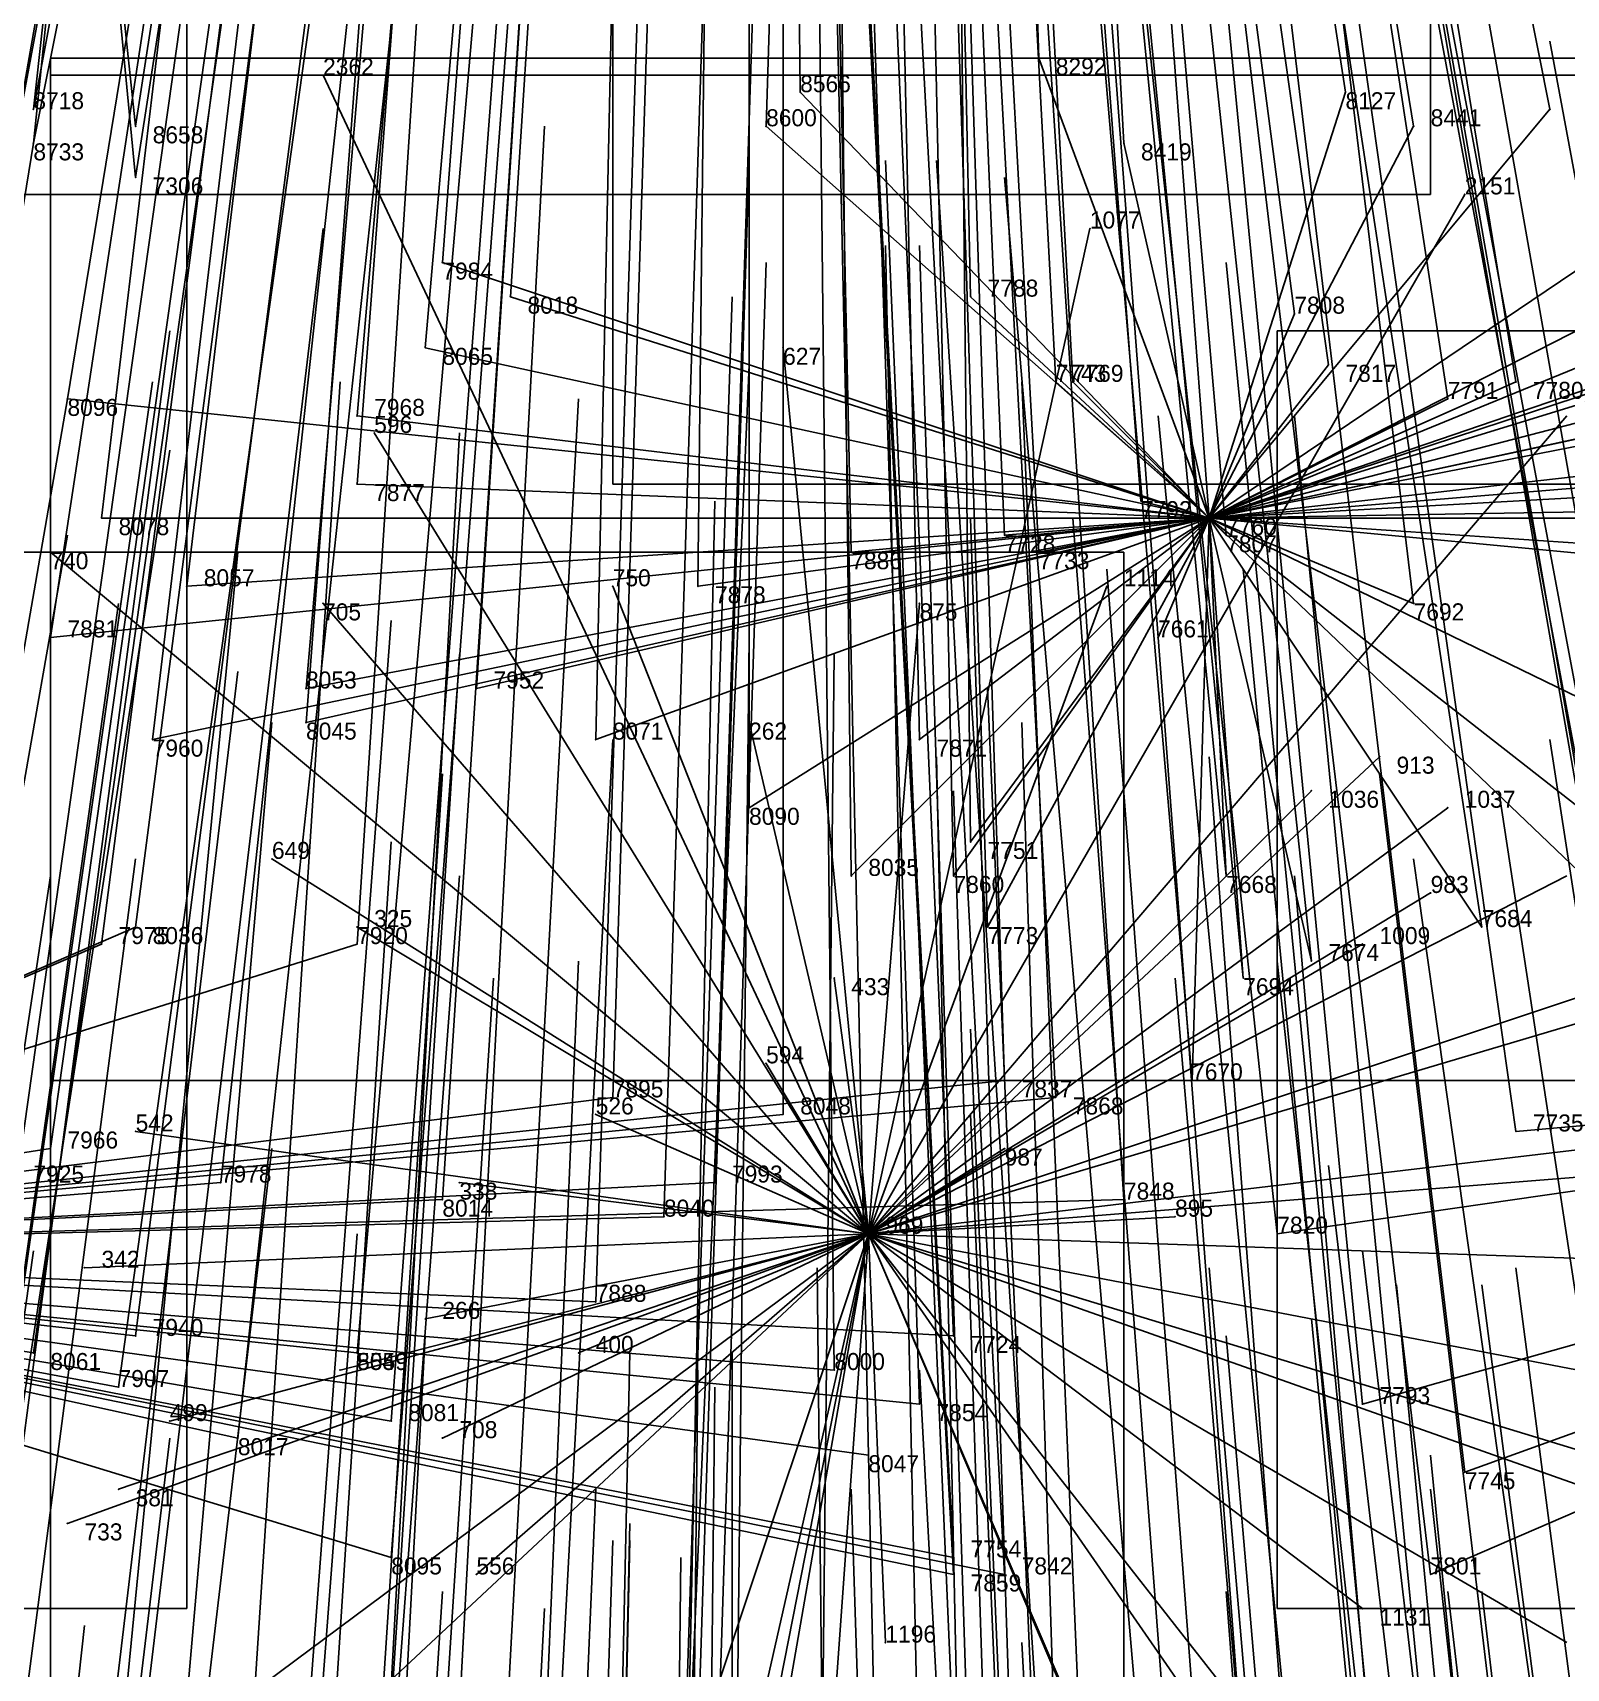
# Model space of a CAD drawing. Extents: x -0.5 to 0.59, y -0.5 to 0.59.
# Drawn here: x -0.044 to 0.046, y -0.3325 to -0.2365 of the extents above; entities that cross this region are included whole.
import ezdxf

# ---------------------------------------------------------------- set-up
doc = ezdxf.new("R2010")
doc.units = 0
for name, color, linetype in [('Clients', 3, 'CONTINUOUS'), ('Facilities', 3, 'CONTINUOUS'), ('Facilities_lines', 3, 'CONTINUOUS'), ('Min_max_boxes', 1, 'CONTINUOUS'), ('Normals', 1, 'CONTINUOUS'), ('Source_points', 5, 'CONTINUOUS'), ('Text', 3, 'CONTINUOUS')]:
    doc.layers.add(name, color=color, linetype=linetype)

msp = doc.modelspace()

# ---------------------------------------------------------------- linework, layer by layer
at = {"layer": 'Clients', "color": 5}
for p in [(0.015, -0.238, -0.597), (-0.027, -0.239, -1.25), (0.001, -0.24, -0.6), (0.033, -0.24, -0.607), (-0.044, -0.241, -0.612), (0.045, -0.241, -0.613), (-0.038, -0.242, -0.614), (-0.001, -0.242, -0.605), (0.037, -0.242, -0.611), (-0.044, -0.243, -0.619), (0.02, -0.243, -0.61), (-0.038, -0.245, -0.621), (0.04, -0.246, -1.25), (0.018, -0.248, -1.25), (-0.02, -0.25, -0.628), (-0.016, -0.252, -0.631), (0.011, -0.252, -0.63), (0.03, -0.253, -0.636), (-0.021, -0.255, -0.64), (0, -0.255, -1.25), (0.032, -0.256, -0.645), (0.016, -0.257, -0.643), (0.017, -0.257, -0.644), (0.043, -0.257, -0.652), (-0.042, -0.258, -0.654), (0.039, -0.258, -0.652), (-0.025, -0.259, -0.65), (-0.024, -0.26, -1.25), (-0.025, -0.263, -0.66), (0.021, -0.264, -0.662), (-0.04, -0.265, -0.671), (0.013, -0.266, -0.666), (0.026, -0.266, -0.668), (-0.043, -0.267, -1.25), (0.004, -0.267, -0.668), (0.015, -0.267, -0.669), (-0.035, -0.269, -0.677), (-0.01, -0.269, -1.25), (-0.005, -0.269, -0.674), (0.019, -0.269, -1.25), (-0.027, -0.27, -1.25), (0.008, -0.27, -1.25), (0.037, -0.27, -0.682), (-0.043, -0.272, -0.687), (0.022, -0.272, -0.681), (-0.028, -0.275, -0.69), (-0.018, -0.275, -0.688), (-0.028, -0.277, -0.697), (-0.002, -0.277, -1.25), (-0.037, -0.278, -0.702), (-0.011, -0.278, -0.695), (0.008, -0.278, -0.695), (0.035, -0.279, -1.25), (0.031, -0.281, -1.25), (-0.002, -0.282, -0.706), (0.039, -0.282, -1.25), (0.011, -0.284, -0.711), (-0.03, -0.285, -1.25), (0.004, -0.286, -0.714), (0.01, -0.286, -0.716), (0.026, -0.286, -0.718), (0.038, -0.287, -1.25), (-0.038, -0.289, -0.729), (-0.025, -0.289, -1.25), (0.012, -0.289, -0.724), (0.041, -0.289, -0.729), (-0.04, -0.29, -0.731), (-0.025, -0.29, -0.727), (0.034, -0.29, -1.25), (0.031, -0.291, -0.731), (0.003, -0.292, -1.25), (0.027, -0.292, -0.734), (-0.001, -0.297, -1.25), (0.013, -0.298, -0.746), (0.024, -0.298, -0.747), (-0.01, -0.299, -0.747), (0.016, -0.299, -0.749), (-0.011, -0.3, -1.25), (0, -0.3, -0.75), (-0.038, -0.301, -1.25), (0.043, -0.301, -0.759), (-0.043, -0.302, -0.762), (0.013, -0.302, -1.25), (-0.033, -0.304, -0.763), (-0.019, -0.304, -1.25), (-0.004, -0.304, -0.76), (-0.02, -0.305, -0.765), (0.02, -0.305, -0.763), (-0.007, -0.306, -0.765), (0.023, -0.306, -1.25), (0.029, -0.307, -0.77), (-0.041, -0.309, -1.25), (-0.011, -0.311, -0.778), (-0.021, -0.312, -1.25), (-0.038, -0.313, -0.787), (0.01, -0.313, -0.783), (-0.044, -0.314, -0.793), (-0.025, -0.314, -0.788), (-0.012, -0.314, -1.25), (-0.026, -0.315, -1.25), (0.003, -0.315, -0.786), (-0.039, -0.316, -0.795), (0.008, -0.317, -0.793), (0.034, -0.317, -0.796), (-0.036, -0.318, -1.25), (-0.023, -0.318, -0.797), (-0.032, -0.319, -0.802), (-0.02, -0.319, -1.25), (0.005, -0.32, -0.8), (0.04, -0.321, -0.81), (-0.039, -0.322, -1.25), (-0.042, -0.324, -1.25), (-0.023, -0.326, -0.818), (0.01, -0.326, -0.814), (-0.018, -0.327, -1.25), (0.01, -0.327, -0.818), (0.013, -0.327, -0.818), (0.038, -0.327, -0.823), (0.034, -0.329, -1.25), (0.006, -0.331, -1.25)]:
    msp.add_point(p, dxfattribs=at)
at = {"layer": 'Facilities', "color": 3}
for p in [(0.025, -0.265, -0.666), (0.005, -0.307, -1.25)]:
    msp.add_point(p, dxfattribs=at)
at = {"layer": 'Facilities_lines', "color": 3}
for p, q in [((-0.041, -0.214, -0.544), (-0.044, -0.241, -0.612)), ((-0.041, -0.214, -0.544), (-0.044, -0.243, -0.619)), ((-0.041, -0.214, -0.544), (-0.038, -0.245, -0.621)), ((-0.041, -0.214, -0.544), (-0.038, -0.242, -0.614)), ((0.025, -0.265, -0.666), (0.015, -0.238, -0.597)), ((0.025, -0.265, -0.666), (0.104, -0.238, -0.65)), ((0.025, -0.265, -0.666), (0.065, -0.238, -0.618)), ((0.005, -0.307, -1.25), (-0.027, -0.239, -1.25)), ((0.025, -0.265, -0.666), (0.001, -0.24, -0.6)), ((0.025, -0.265, -0.666), (0.086, -0.24, -0.638)), ((0.025, -0.265, -0.666), (0.074, -0.24, -0.629)), ((0.025, -0.265, -0.666), (0.033, -0.24, -0.607)), ((0.025, -0.265, -0.666), (0.045, -0.241, -0.613)), ((0.025, -0.265, -0.666), (-0.001, -0.242, -0.605)), ((0.025, -0.265, -0.666), (0.095, -0.242, -0.651)), ((0.025, -0.265, -0.666), (0.037, -0.242, -0.611)), ((0.025, -0.265, -0.666), (0.02, -0.243, -0.61)), ((0.025, -0.265, -0.666), (0.106, -0.244, -0.666)), ((0.005, -0.307, -1.25), (0.04, -0.246, -1.25)), ((0.005, -0.307, -1.25), (0.018, -0.248, -1.25)), ((0.025, -0.265, -0.666), (-0.02, -0.25, -0.628)), ((0.025, -0.265, -0.666), (-0.016, -0.252, -0.631)), ((0.025, -0.265, -0.666), (0.011, -0.252, -0.63)), ((0.025, -0.265, -0.666), (0.03, -0.253, -0.636)), ((0.025, -0.265, -0.666), (0.076, -0.254, -0.663)), ((0.025, -0.265, -0.666), (-0.021, -0.255, -0.64)), ((0.005, -0.307, -1.25), (0, -0.255, -1.25)), ((0.025, -0.265, -0.666), (0.076, -0.255, -0.664)), ((0.025, -0.265, -0.666), (0.032, -0.256, -0.645)), ((0.025, -0.265, -0.666), (0.016, -0.257, -0.643)), ((0.025, -0.265, -0.666), (0.017, -0.257, -0.644)), ((0.025, -0.265, -0.666), (0.062, -0.257, -0.661)), ((0.025, -0.265, -0.666), (0.051, -0.257, -0.655)), ((0.025, -0.265, -0.666), (0.043, -0.257, -0.652)), ((0.025, -0.265, -0.666), (-0.042, -0.258, -0.654)), ((0.025, -0.265, -0.666), (0.039, -0.258, -0.652)), ((0.025, -0.265, -0.666), (0.11, -0.258, -0.702)), ((0.025, -0.265, -0.666), (-0.025, -0.259, -0.65)), ((0.005, -0.307, -1.25), (0.046, -0.259, -1.25)), ((0.005, -0.307, -1.25), (-0.024, -0.26, -1.25)), ((0.025, -0.265, -0.666), (0.069, -0.26, -0.673)), ((0.025, -0.265, -0.666), (0.096, -0.261, -0.694)), ((0.025, -0.265, -0.666), (-0.025, -0.263, -0.66)), ((0.025, -0.265, -0.666), (0.021, -0.264, -0.662)), ((0.025, -0.265, -0.666), (0.083, -0.264, -0.691)), ((0.025, -0.265, -0.666), (-0.043, -0.272, -0.687)), ((0.025, -0.265, -0.666), (-0.04, -0.265, -0.671)), ((0.025, -0.265, -0.666), (-0.037, -0.278, -0.702)), ((0.025, -0.265, -0.666), (-0.035, -0.269, -0.677)), ((0.025, -0.265, -0.666), (-0.028, -0.277, -0.697)), ((0.025, -0.265, -0.666), (-0.028, -0.275, -0.69)), ((0.025, -0.265, -0.666), (-0.018, -0.275, -0.688)), ((0.025, -0.265, -0.666), (-0.011, -0.278, -0.695)), ((0.025, -0.265, -0.666), (-0.005, -0.269, -0.674)), ((0.025, -0.265, -0.666), (-0.002, -0.282, -0.706)), ((0.025, -0.265, -0.666), (0.004, -0.267, -0.668)), ((0.025, -0.265, -0.666), (0.004, -0.286, -0.714)), ((0.025, -0.265, -0.666), (0.008, -0.278, -0.695)), ((0.025, -0.265, -0.666), (0.01, -0.286, -0.716)), ((0.025, -0.265, -0.666), (0.011, -0.284, -0.711)), ((0.025, -0.265, -0.666), (0.012, -0.289, -0.724)), ((0.025, -0.265, -0.666), (0.013, -0.266, -0.666)), ((0.025, -0.265, -0.666), (0.015, -0.267, -0.669)), ((0.025, -0.265, -0.666), (0.022, -0.272, -0.681)), ((0.025, -0.265, -0.666), (0.024, -0.298, -0.747)), ((0.025, -0.265, -0.666), (0.026, -0.286, -0.718)), ((0.025, -0.265, -0.666), (0.031, -0.291, -0.731)), ((0.025, -0.265, -0.666), (0.041, -0.289, -0.729)), ((0.025, -0.265, -0.666), (0.048, -0.283, -0.718)), ((0.025, -0.265, -0.666), (0.027, -0.292, -0.734)), ((0.025, -0.265, -0.666), (0.084, -0.269, -0.705)), ((0.025, -0.265, -0.666), (0.059, -0.265, -0.678)), ((0.025, -0.265, -0.666), (0.037, -0.27, -0.682)), ((0.025, -0.265, -0.666), (0.048, -0.287, -0.727)), ((0.025, -0.265, -0.666), (0.026, -0.266, -0.668)), ((0.025, -0.265, -0.666), (0.06, -0.282, -0.72)), ((0.025, -0.265, -0.666), (0.088, -0.271, -0.712)), ((0.005, -0.307, -1.25), (-0.043, -0.267, -1.25)), ((0.005, -0.307, -1.25), (-0.01, -0.269, -1.25)), ((0.005, -0.307, -1.25), (0.019, -0.269, -1.25)), ((0.005, -0.307, -1.25), (-0.027, -0.27, -1.25)), ((0.005, -0.307, -1.25), (0.008, -0.27, -1.25)), ((0.005, -0.307, -1.25), (-0.002, -0.277, -1.25)), ((0.005, -0.307, -1.25), (0.035, -0.279, -1.25)), ((0.005, -0.307, -1.25), (0.031, -0.281, -1.25)), ((0.005, -0.307, -1.25), (0.039, -0.282, -1.25)), ((0.005, -0.307, -1.25), (-0.03, -0.285, -1.25)), ((0.005, -0.307, -1.25), (0.046, -0.286, -1.25)), ((0.005, -0.307, -1.25), (0.038, -0.287, -1.25)), ((0.005, -0.307, -1.25), (0.069, -0.288, -1.25)), ((-0.082, -0.308, -0.797), (-0.038, -0.289, -0.729)), ((0.005, -0.307, -1.25), (-0.025, -0.289, -1.25)), ((-0.082, -0.308, -0.797), (-0.025, -0.29, -0.727)), ((-0.082, -0.308, -0.797), (-0.04, -0.29, -0.731)), ((0.005, -0.307, -1.25), (0.034, -0.29, -1.25)), ((0.005, -0.307, -1.25), (0.003, -0.292, -1.25)), ((0.005, -0.307, -1.25), (0.05, -0.292, -1.25)), ((0.112, -0.295, -0.789), (0.029, -0.307, -0.77)), ((0.112, -0.295, -0.789), (0.034, -0.317, -0.796)), ((0.112, -0.295, -0.789), (0.038, -0.327, -0.823)), ((0.112, -0.295, -0.789), (0.04, -0.321, -0.81)), ((0.112, -0.295, -0.789), (0.043, -0.301, -0.759)), ((0.005, -0.307, -1.25), (-0.001, -0.297, -1.25)), ((-0.082, -0.308, -0.797), (0.013, -0.298, -0.746)), ((0.005, -0.307, -1.25), (0.081, -0.298, -1.25)), ((-0.082, -0.308, -0.797), (0.016, -0.299, -0.749)), ((-0.082, -0.308, -0.797), (-0.01, -0.299, -0.747)), ((-0.082, -0.308, -0.797), (0, -0.3, -0.75)), ((0.005, -0.307, -1.25), (-0.011, -0.3, -1.25)), ((0.005, -0.307, -1.25), (-0.038, -0.301, -1.25)), ((0.005, -0.307, -1.25), (0.08, -0.301, -1.25)), ((-0.082, -0.308, -0.797), (-0.043, -0.302, -0.762)), ((0.005, -0.307, -1.25), (0.013, -0.302, -1.25)), ((-0.082, -0.308, -0.797), (-0.033, -0.304, -0.763)), ((-0.082, -0.308, -0.797), (-0.004, -0.304, -0.76)), ((0.005, -0.307, -1.25), (-0.019, -0.304, -1.25)), ((-0.082, -0.308, -0.797), (0.02, -0.305, -0.763)), ((-0.082, -0.308, -0.797), (-0.02, -0.305, -0.765)), ((-0.082, -0.308, -0.797), (-0.007, -0.306, -0.765)), ((0.005, -0.307, -1.25), (0.023, -0.306, -1.25)), ((0.005, -0.307, -1.25), (-0.042, -0.342, -1.25)), ((0.005, -0.307, -1.25), (-0.042, -0.324, -1.25)), ((0.005, -0.307, -1.25), (-0.041, -0.309, -1.25)), ((0.005, -0.307, -1.25), (-0.041, -0.35, -1.25)), ((0.005, -0.307, -1.25), (-0.039, -0.322, -1.25)), ((0.005, -0.307, -1.25), (-0.036, -0.318, -1.25)), ((0.005, -0.307, -1.25), (-0.026, -0.315, -1.25)), ((0.005, -0.307, -1.25), (-0.021, -0.312, -1.25)), ((0.005, -0.307, -1.25), (-0.02, -0.319, -1.25)), ((0.005, -0.307, -1.25), (-0.018, -0.327, -1.25)), ((0.005, -0.307, -1.25), (-0.014, -0.391, -1.25)), ((0.005, -0.307, -1.25), (-0.012, -0.314, -1.25)), ((0.005, -0.307, -1.25), (-0.007, -0.343, -1.25)), ((0.005, -0.307, -1.25), (-0.007, -0.376, -1.25)), ((0.005, -0.307, -1.25), (-0.007, -0.368, -1.25)), ((0.005, -0.307, -1.25), (0.002, -0.349, -1.25)), ((0.005, -0.307, -1.25), (0.091, -0.31, -1.25)), ((0.005, -0.307, -1.25), (0.031, -0.368, -1.25)), ((0.005, -0.307, -1.25), (0.053, -0.324, -1.25)), ((0.005, -0.307, -1.25), (0.041, -0.359, -1.25)), ((0.005, -0.307, -1.25), (0.064, -0.325, -1.25)), ((0.005, -0.307, -1.25), (0.034, -0.344, -1.25)), ((0.005, -0.307, -1.25), (0.046, -0.331, -1.25)), ((0.005, -0.307, -1.25), (0.017, -0.335, -1.25)), ((0.005, -0.307, -1.25), (0.034, -0.329, -1.25)), ((0.005, -0.307, -1.25), (0.057, -0.317, -1.25)), ((0.005, -0.307, -1.25), (0.006, -0.331, -1.25)), ((-0.082, -0.308, -0.797), (0.01, -0.313, -0.783)), ((-0.082, -0.308, -0.797), (0.01, -0.326, -0.814)), ((-0.082, -0.308, -0.797), (0.008, -0.317, -0.793)), ((-0.082, -0.308, -0.797), (0.01, -0.327, -0.818)), ((-0.082, -0.308, -0.797), (-0.011, -0.311, -0.778)), ((-0.082, -0.308, -0.797), (-0.039, -0.316, -0.795)), ((-0.082, -0.308, -0.797), (0.013, -0.327, -0.818)), ((-0.082, -0.308, -0.797), (-0.038, -0.313, -0.787)), ((-0.082, -0.308, -0.797), (0.003, -0.315, -0.786)), ((-0.082, -0.308, -0.797), (-0.032, -0.319, -0.802)), ((-0.082, -0.308, -0.797), (0.005, -0.32, -0.8)), ((-0.082, -0.308, -0.797), (-0.025, -0.314, -0.788)), ((-0.082, -0.308, -0.797), (-0.044, -0.314, -0.793)), ((-0.082, -0.308, -0.797), (-0.023, -0.318, -0.797)), ((-0.082, -0.308, -0.797), (-0.023, -0.326, -0.818))]:
    msp.add_line(p, q, dxfattribs=at)
at = {"layer": 'Min_max_boxes', "color": 1}
for p, q in [((-0.01, -0.1, -1.25), (-0.01, -0.263, -1.25)), ((-0.01, -0.1, -1.25), (-0.01, -0.263, -1.25)), ((-0.035, -0.329, -1.25), (-0.035, -0.151, -1.25)), ((-0.035, -0.329, -1.25), (-0.035, -0.151, -1.25)), ((0.038, -0.246, -0.628), (0.038, -0.171, -0.628)), ((0.038, -0.246, -0.465), (0.038, -0.171, -0.465)), ((0.11, -0.238, -0.747), (-0.043, -0.238, -0.747)), ((-0.043, -0.238, -0.747), (-0.043, -0.298, -0.747)), ((0.11, -0.238, -0.597), (-0.043, -0.238, -0.597)), ((-0.043, -0.238, -0.597), (-0.043, -0.298, -0.597)), ((-0.043, -0.238, -0.747), (-0.043, -0.238, -0.597)), ((0.091, -0.239, -1.25), (-0.043, -0.239, -1.25)), ((-0.043, -0.239, -1.25), (-0.043, -0.391, -1.25)), ((0.091, -0.239, -1.25), (-0.043, -0.239, -1.25)), ((-0.043, -0.239, -1.25), (-0.043, -0.391, -1.25)), ((-0.043, -0.239, -1.25), (-0.043, -0.239, -1.25)), ((-0.13, -0.246, -0.628), (0.038, -0.246, -0.628)), ((-0.13, -0.246, -0.465), (0.038, -0.246, -0.465)), ((0.038, -0.246, -0.628), (0.038, -0.246, -0.465)), ((0.182, -0.254, -0.854), (0.029, -0.254, -0.854)), ((0.029, -0.254, -0.854), (0.029, -0.329, -0.854)), ((0.182, -0.254, -0.705), (0.029, -0.254, -0.705)), ((0.029, -0.254, -0.705), (0.029, -0.329, -0.705)), ((0.029, -0.254, -0.854), (0.029, -0.254, -0.705)), ((-0.01, -0.263, -1.25), (0.174, -0.263, -1.25)), ((-0.01, -0.263, -1.25), (0.174, -0.263, -1.25)), ((-0.01, -0.263, -1.25), (-0.01, -0.263, -1.25)), ((0.02, -0.267, -0.864), (-0.164, -0.267, -0.864)), ((0.02, -0.267, -0.727), (-0.164, -0.267, -0.727)), ((0.02, -0.34, -0.864), (0.02, -0.267, -0.864)), ((0.02, -0.34, -0.727), (0.02, -0.267, -0.727)), ((0.02, -0.267, -0.864), (0.02, -0.267, -0.727)), ((-0.043, -0.298, -0.747), (0.11, -0.298, -0.747)), ((-0.043, -0.298, -0.597), (0.11, -0.298, -0.597)), ((-0.043, -0.298, -0.747), (-0.043, -0.298, -0.597)), ((-0.221, -0.329, -1.25), (-0.035, -0.329, -1.25)), ((-0.221, -0.329, -1.25), (-0.035, -0.329, -1.25)), ((-0.035, -0.329, -1.25), (-0.035, -0.329, -1.25)), ((0.029, -0.329, -0.854), (0.182, -0.329, -0.854)), ((0.029, -0.329, -0.705), (0.182, -0.329, -0.705)), ((0.029, -0.329, -0.854), (0.029, -0.329, -0.705))]:
    msp.add_line(p, q, dxfattribs=at)
at = {"layer": 'Normals', "color": 1}
for p, q in [((0.015, -0.238, -0.597), (0.012, -0.146, -0.635)), ((0.001, -0.24, -0.6), (0, -0.147, -0.637)), ((-0.001, -0.242, -0.605), (0.002, -0.149, -0.642)), ((0.033, -0.24, -0.607), (0.019, -0.149, -0.645)), ((-0.044, -0.241, -0.612), (-0.027, -0.15, -0.65)), ((0.037, -0.242, -0.611), (0.022, -0.15, -0.649)), ((0.045, -0.241, -0.613), (0.027, -0.15, -0.65)), ((-0.038, -0.242, -0.614), (-0.024, -0.151, -0.651)), ((0.02, -0.243, -0.61), (0.015, -0.151, -0.649)), ((-0.044, -0.243, -0.619), (-0.026, -0.153, -0.656)), ((-0.038, -0.245, -0.621), (-0.024, -0.154, -0.658)), ((-0.02, -0.25, -0.628), (-0.013, -0.157, -0.664)), ((-0.016, -0.252, -0.631), (-0.01, -0.159, -0.668)), ((0.011, -0.252, -0.63), (0.009, -0.159, -0.668)), ((0.03, -0.253, -0.636), (0.018, -0.161, -0.674)), ((-0.021, -0.255, -0.64), (-0.013, -0.163, -0.677)), ((0.016, -0.257, -0.643), (0.011, -0.164, -0.681)), ((0.032, -0.256, -0.645), (0.019, -0.164, -0.682)), ((0.017, -0.257, -0.644), (0.012, -0.165, -0.682)), ((0.043, -0.257, -0.652), (0.028, -0.165, -0.689)), ((-0.042, -0.258, -0.654), (-0.027, -0.166, -0.69)), ((0.039, -0.258, -0.652), (0.025, -0.166, -0.688)), ((-0.025, -0.259, -0.65), (-0.017, -0.167, -0.688)), ((-0.025, -0.263, -0.66), (-0.018, -0.171, -0.698)), ((0.021, -0.264, -0.662), (0.014, -0.172, -0.7)), ((-0.04, -0.265, -0.671), (-0.029, -0.173, -0.708)), ((0.013, -0.266, -0.666), (0.009, -0.173, -0.703)), ((0.025, -0.265, -0.666), (0.018, -0.173, -0.704)), ((0.026, -0.266, -0.668), (0.018, -0.174, -0.706)), ((0.004, -0.267, -0.668), (0.002, -0.175, -0.706)), ((0.015, -0.267, -0.669), (0.01, -0.175, -0.707)), ((-0.035, -0.269, -0.677), (-0.024, -0.177, -0.715)), ((-0.005, -0.269, -0.674), (-0.004, -0.177, -0.712)), ((0.022, -0.272, -0.681), (0.015, -0.179, -0.718)), ((0.037, -0.27, -0.682), (0.026, -0.179, -0.72)), ((-0.043, -0.272, -0.687), (-0.029, -0.18, -0.724)), ((-0.028, -0.275, -0.69), (-0.02, -0.182, -0.728)), ((-0.018, -0.275, -0.688), (-0.012, -0.182, -0.726)), ((-0.028, -0.277, -0.697), (-0.021, -0.185, -0.734)), ((-0.011, -0.278, -0.695), (-0.009, -0.185, -0.732)), ((0.008, -0.278, -0.695), (0.006, -0.185, -0.733)), ((-0.037, -0.278, -0.702), (-0.026, -0.186, -0.74)), ((-0.002, -0.282, -0.706), (-0.002, -0.19, -0.743)), ((-0.052, -0.282, -0.718), (-0.036, -0.191, -0.756)), ((0.011, -0.284, -0.711), (0.01, -0.191, -0.748)), ((0.048, -0.283, -0.718), (0.031, -0.192, -0.755)), ((0.004, -0.286, -0.714), (0.003, -0.193, -0.751)), ((0.01, -0.286, -0.716), (0.008, -0.193, -0.753)), ((0.026, -0.286, -0.718), (0.017, -0.194, -0.755)), ((0.012, -0.289, -0.724), (0.009, -0.196, -0.761)), ((0.048, -0.287, -0.727), (0.031, -0.196, -0.765)), ((-0.04, -0.29, -0.731), (-0.028, -0.197, -0.767)), ((-0.038, -0.289, -0.729), (-0.026, -0.197, -0.765)), ((-0.025, -0.29, -0.727), (-0.019, -0.197, -0.765)), ((0.041, -0.289, -0.729), (0.027, -0.197, -0.766)), ((0.031, -0.291, -0.731), (0.021, -0.198, -0.768)), ((0.027, -0.292, -0.734), (0.018, -0.2, -0.771)), ((-0.055, -0.296, -0.752), (-0.038, -0.205, -0.79)), ((0.013, -0.298, -0.746), (0.01, -0.205, -0.783)), ((0.024, -0.298, -0.747), (0.016, -0.205, -0.784)), ((0.052, -0.296, -0.75), (0.036, -0.205, -0.788)), ((-0.01, -0.299, -0.747), (-0.007, -0.206, -0.785)), ((0.016, -0.299, -0.749), (0.011, -0.206, -0.786)), ((0, -0.3, -0.75), (0, -0.207, -0.787)), ((0.043, -0.301, -0.759), (0.03, -0.209, -0.797)), ((-0.043, -0.302, -0.762), (-0.03, -0.21, -0.8)), ((-0.004, -0.304, -0.76), (-0.001, -0.211, -0.798)), ((-0.045, -0.304, -0.767), (-0.032, -0.212, -0.805)), ((-0.033, -0.304, -0.763), (-0.023, -0.212, -0.801)), ((0.02, -0.305, -0.763), (0.014, -0.212, -0.8)), ((-0.02, -0.305, -0.765), (-0.014, -0.213, -0.802)), ((-0.007, -0.306, -0.765), (-0.004, -0.213, -0.802)), ((0.029, -0.307, -0.77), (0.019, -0.214, -0.807)), ((-0.011, -0.311, -0.778), (-0.008, -0.218, -0.815)), ((-0.038, -0.313, -0.787), (-0.026, -0.22, -0.823)), ((0.01, -0.313, -0.783), (0.006, -0.22, -0.82)), ((-0.044, -0.314, -0.793), (-0.031, -0.222, -0.829)), ((-0.025, -0.314, -0.788), (-0.017, -0.222, -0.824)), ((0.003, -0.315, -0.786), (0.002, -0.222, -0.823)), ((-0.039, -0.316, -0.795), (-0.026, -0.223, -0.831)), ((0.034, -0.317, -0.796), (0.025, -0.224, -0.834)), ((-0.023, -0.318, -0.797), (-0.016, -0.225, -0.834)), ((0.008, -0.317, -0.793), (0.005, -0.225, -0.831)), ((0.053, -0.317, -0.803), (0.037, -0.225, -0.84)), ((0.053, -0.318, -0.805), (0.037, -0.226, -0.842)), ((-0.032, -0.319, -0.802), (-0.022, -0.227, -0.839)), ((0.005, -0.32, -0.8), (0.003, -0.227, -0.838)), ((0.04, -0.321, -0.81), (0.029, -0.229, -0.847)), ((0.01, -0.326, -0.814), (0.005, -0.233, -0.852)), ((-0.023, -0.326, -0.818), (-0.016, -0.234, -0.855)), ((0.013, -0.327, -0.818), (0.008, -0.234, -0.856)), ((0.01, -0.327, -0.818), (0.005, -0.235, -0.856)), ((0.038, -0.327, -0.823), (0.027, -0.235, -0.86)), ((0.062, -0.329, -0.836), (0.045, -0.237, -0.873)), ((-0.027, -0.239, -1.25), (-0.027, -0.239, -1.15)), ((-0.019, -0.335, -0.839), (-0.014, -0.242, -0.876)), ((-0.059, -0.335, -0.851), (-0.044, -0.243, -0.888)), ((-0.005, -0.337, -0.843), (-0.002, -0.244, -0.879)), ((0.01, -0.337, -0.842), (0.006, -0.244, -0.88)), ((0.015, -0.337, -0.843), (0.009, -0.244, -0.881)), ((0.021, -0.338, -0.846), (0.013, -0.245, -0.883)), ((0.04, -0.246, -1.25), (0.04, -0.246, -1.15)), ((-0.038, -0.34, -0.855), (-0.027, -0.248, -0.893)), ((0.018, -0.248, -1.25), (0.018, -0.248, -1.15)), ((0.008, -0.342, -0.854), (0.006, -0.249, -0.892)), ((0.011, -0.342, -0.855), (0.008, -0.249, -0.892)), ((-0.004, -0.343, -0.858), (-0.001, -0.25, -0.895)), ((0.035, -0.342, -0.86), (0.026, -0.25, -0.896)), ((-0.006, -0.345, -0.862), (-0.003, -0.252, -0.899)), ((-0.048, -0.345, -0.871), (-0.036, -0.254, -0.91)), ((0, -0.255, -1.25), (0, -0.255, -1.15)), ((-0.006, -0.349, -0.873), (-0.002, -0.256, -0.91)), ((-0.05, -0.348, -0.879), (-0.037, -0.257, -0.917)), ((-0.032, -0.349, -0.877), (-0.026, -0.257, -0.915)), ((0.018, -0.35, -0.876), (0.014, -0.257, -0.913)), ((-0.058, -0.35, -0.886), (-0.042, -0.258, -0.924)), ((-0.017, -0.35, -0.877), (-0.012, -0.258, -0.915)), ((0.031, -0.351, -0.88), (0.022, -0.259, -0.918)), ((0.039, -0.351, -0.883), (0.03, -0.259, -0.921)), ((-0.024, -0.26, -1.25), (-0.024, -0.26, -1.15)), ((-0.024, -0.352, -0.882), (-0.019, -0.26, -0.92)), ((-0.05, -0.352, -0.89), (-0.036, -0.261, -0.928)), ((-0.006, -0.357, -0.892), (-0.004, -0.264, -0.929)), ((0.014, -0.357, -0.894), (0.011, -0.265, -0.931)), ((0.024, -0.357, -0.895), (0.017, -0.265, -0.932)), ((-0.058, -0.357, -0.905), (-0.042, -0.266, -0.942)), ((-0.043, -0.267, -1.25), (-0.043, -0.267, -1.15)), ((-0.041, -0.359, -0.904), (-0.032, -0.267, -0.941)), ((0.026, -0.36, -0.903), (0.019, -0.268, -0.941)), ((0.036, -0.361, -0.906), (0.027, -0.268, -0.944)), ((-0.01, -0.269, -1.25), (-0.01, -0.269, -1.15)), ((0.019, -0.269, -1.25), (0.019, -0.269, -1.15)), ((-0.052, -0.362, -0.916), (-0.039, -0.27, -0.952)), ((-0.027, -0.27, -1.25), (-0.027, -0.27, -1.15)), ((0.008, -0.27, -1.25), (0.008, -0.27, -1.15)), ((-0.03, -0.364, -0.914), (-0.023, -0.271, -0.95)), ((-0.003, -0.365, -0.912), (-0.002, -0.272, -0.948)), ((0.029, -0.365, -0.915), (0.022, -0.272, -0.952)), ((-0.025, -0.366, -0.916), (-0.019, -0.273, -0.953)), ((0.002, -0.366, -0.915), (0.003, -0.273, -0.951)), ((-0.043, -0.366, -0.922), (-0.032, -0.274, -0.959)), ((0.016, -0.367, -0.919), (0.012, -0.275, -0.956)), ((-0.038, -0.369, -0.928), (-0.03, -0.277, -0.965)), ((-0.002, -0.277, -1.25), (-0.002, -0.277, -1.15)), ((0.017, -0.37, -0.926), (0.014, -0.277, -0.963)), ((-0.015, -0.371, -0.928), (-0.01, -0.278, -0.964)), ((0.059, -0.369, -0.935), (0.045, -0.278, -0.972)), ((0.011, -0.372, -0.93), (0.009, -0.279, -0.967)), ((0.032, -0.371, -0.932), (0.025, -0.279, -0.969)), ((0.035, -0.279, -1.25), (0.035, -0.279, -1.15)), ((-0.026, -0.373, -0.934), (-0.02, -0.28, -0.97)), ((0.046, -0.372, -0.937), (0.035, -0.28, -0.975)), ((0.013, -0.374, -0.936), (0.01, -0.281, -0.973)), ((0.031, -0.281, -1.25), (0.031, -0.281, -1.15)), ((0.056, -0.373, -0.943), (0.042, -0.281, -0.981)), ((0.039, -0.282, -1.25), (0.039, -0.282, -1.15)), ((-0.029, -0.377, -0.945), (-0.023, -0.284, -0.982)), ((-0.05, -0.377, -0.951), (-0.038, -0.285, -0.988)), ((-0.03, -0.285, -1.25), (-0.03, -0.285, -1.15)), ((0.05, -0.377, -0.951), (0.037, -0.285, -0.989)), ((-0.057, -0.378, -0.955), (-0.043, -0.286, -0.992)), ((-0.026, -0.379, -0.949), (-0.019, -0.286, -0.986)), ((0.038, -0.378, -0.95), (0.03, -0.286, -0.987)), ((0.038, -0.287, -1.25), (0.038, -0.287, -1.15)), ((-0.025, -0.289, -1.25), (-0.025, -0.289, -1.15)), ((0.034, -0.29, -1.25), (0.034, -0.29, -1.15)), ((-0.016, -0.384, -0.96), (-0.012, -0.291, -0.998)), ((0.039, -0.383, -0.962), (0.029, -0.291, -1)), ((-0.023, -0.385, -0.963), (-0.017, -0.292, -1)), ((0.003, -0.292, -1.25), (0.003, -0.292, -1.15)), ((0.031, -0.385, -0.965), (0.023, -0.292, -1.003)), ((0.015, -0.388, -0.971), (0.011, -0.295, -1.008)), ((-0.001, -0.297, -1.25), (-0.001, -0.297, -1.15)), ((-0.011, -0.3, -1.25), (-0.011, -0.3, -1.15)), ((0.015, -0.393, -0.983), (0.011, -0.3, -1.02)), ((-0.038, -0.301, -1.25), (-0.038, -0.301, -1.15)), ((-0.041, -0.395, -0.992), (-0.03, -0.302, -1.028)), ((0.013, -0.302, -1.25), (0.013, -0.302, -1.15)), ((0.043, -0.396, -0.995), (0.032, -0.303, -1.032)), ((-0.019, -0.304, -1.25), (-0.019, -0.304, -1.15)), ((0.023, -0.306, -1.25), (0.023, -0.306, -1.15)), ((-0.032, -0.399, -1.001), (-0.025, -0.307, -1.039)), ((0.005, -0.307, -1.25), (0.005, -0.307, -1.15)), ((-0.057, -0.4, -1.009), (-0.044, -0.308, -1.046)), ((0.045, -0.401, -1.008), (0.034, -0.308, -1.045)), ((-0.041, -0.309, -1.25), (-0.041, -0.309, -1.15)), ((0.003, -0.401, -1.003), (0.002, -0.309, -1.041)), ((0.033, -0.402, -1.008), (0.025, -0.309, -1.045)), ((0.055, -0.401, -1.011), (0.043, -0.309, -1.048)), ((0.045, -0.403, -1.014), (0.036, -0.31, -1.051)), ((0.053, -0.402, -1.014), (0.041, -0.31, -1.052)), ((-0.021, -0.312, -1.25), (-0.021, -0.312, -1.15)), ((0.04, -0.405, -1.018), (0.031, -0.312, -1.054)), ((-0.026, -0.406, -1.016), (-0.021, -0.313, -1.054)), ((0.034, -0.406, -1.018), (0.026, -0.313, -1.054)), ((-0.012, -0.314, -1.25), (-0.012, -0.314, -1.15)), ((-0.011, -0.407, -1.018), (-0.009, -0.314, -1.056)), ((-0.003, -0.407, -1.017), (-0.003, -0.314, -1.055)), ((-0.026, -0.315, -1.25), (-0.026, -0.315, -1.15)), ((-0.006, -0.407, -1.019), (-0.005, -0.315, -1.056)), ((0.013, -0.408, -1.021), (0.008, -0.315, -1.058)), ((-0.005, -0.409, -1.023), (-0.004, -0.316, -1.06)), ((-0.036, -0.318, -1.25), (-0.036, -0.318, -1.15)), ((-0.047, -0.411, -1.034), (-0.036, -0.319, -1.072)), ((-0.02, -0.319, -1.25), (-0.02, -0.319, -1.15)), ((0.007, -0.413, -1.032), (0.005, -0.32, -1.07)), ((0.047, -0.412, -1.036), (0.038, -0.32, -1.074)), ((-0.039, -0.322, -1.25), (-0.039, -0.322, -1.15)), ((-0.015, -0.414, -1.037), (-0.011, -0.322, -1.075)), ((0.007, -0.415, -1.037), (0.004, -0.322, -1.074)), ((0.048, -0.414, -1.043), (0.038, -0.322, -1.08)), ((-0.042, -0.324, -1.25), (-0.042, -0.324, -1.15)), ((-0.011, -0.416, -1.041), (-0.009, -0.324, -1.078)), ((-0.013, -0.418, -1.045), (-0.01, -0.325, -1.083)), ((-0.011, -0.417, -1.044), (-0.009, -0.325, -1.082)), ((-0.007, -0.418, -1.046), (-0.006, -0.326, -1.084)), ((-0.018, -0.327, -1.25), (-0.018, -0.327, -1.15)), ((-0.026, -0.421, -1.054), (-0.02, -0.328, -1.092)), ((0.033, -0.421, -1.055), (0.026, -0.328, -1.092)), ((0.05, -0.42, -1.057), (0.039, -0.328, -1.094)), ((0.052, -0.421, -1.06), (0.041, -0.328, -1.097)), ((-0.019, -0.421, -1.054), (-0.014, -0.329, -1.092)), ((0.034, -0.329, -1.25), (0.034, -0.329, -1.15)), ((-0.051, -0.422, -1.062), (-0.041, -0.33, -1.1)), ((0.006, -0.331, -1.25), (0.006, -0.331, -1.15)), ((0.019, -0.424, -1.061), (0.014, -0.331, -1.098))]:
    msp.add_line(p, q, dxfattribs=at)
at = {"layer": 'Source_points', "color": 5}
for p in [(0.015, -0.238, -0.597), (-0.027, -0.239, -1.25), (0.001, -0.24, -0.6), (0.033, -0.24, -0.607), (-0.044, -0.241, -0.612), (0.045, -0.241, -0.613), (-0.038, -0.242, -0.614), (-0.001, -0.242, -0.605), (0.037, -0.242, -0.611), (-0.044, -0.243, -0.619), (0.02, -0.243, -0.61), (-0.038, -0.245, -0.621), (0.04, -0.246, -1.25), (0.018, -0.248, -1.25), (-0.02, -0.25, -0.628), (-0.016, -0.252, -0.631), (0.011, -0.252, -0.63), (0.03, -0.253, -0.636), (-0.021, -0.255, -0.64), (0, -0.255, -1.25), (0.032, -0.256, -0.645), (0.016, -0.257, -0.643), (0.017, -0.257, -0.644), (0.043, -0.257, -0.652), (-0.042, -0.258, -0.654), (0.039, -0.258, -0.652), (-0.025, -0.259, -0.65), (-0.024, -0.26, -1.25), (-0.025, -0.263, -0.66), (0.021, -0.264, -0.662), (-0.04, -0.265, -0.671), (0.025, -0.265, -0.666), (0.013, -0.266, -0.666), (0.026, -0.266, -0.668), (-0.043, -0.267, -1.25), (0.004, -0.267, -0.668), (0.015, -0.267, -0.669), (-0.035, -0.269, -0.677), (-0.01, -0.269, -1.25), (-0.005, -0.269, -0.674), (0.019, -0.269, -1.25), (-0.027, -0.27, -1.25), (0.008, -0.27, -1.25), (0.037, -0.27, -0.682), (-0.043, -0.272, -0.687), (0.022, -0.272, -0.681), (-0.028, -0.275, -0.69), (-0.018, -0.275, -0.688), (-0.028, -0.277, -0.697), (-0.002, -0.277, -1.25), (-0.037, -0.278, -0.702), (-0.011, -0.278, -0.695), (0.008, -0.278, -0.695), (0.035, -0.279, -1.25), (0.031, -0.281, -1.25), (-0.002, -0.282, -0.706), (0.039, -0.282, -1.25), (0.011, -0.284, -0.711), (-0.03, -0.285, -1.25), (0.004, -0.286, -0.714), (0.01, -0.286, -0.716), (0.026, -0.286, -0.718), (0.038, -0.287, -1.25), (-0.038, -0.289, -0.729), (-0.025, -0.289, -1.25), (0.012, -0.289, -0.724), (0.041, -0.289, -0.729), (-0.04, -0.29, -0.731), (-0.025, -0.29, -0.727), (0.034, -0.29, -1.25), (0.031, -0.291, -0.731), (0.003, -0.292, -1.25), (0.027, -0.292, -0.734), (-0.001, -0.297, -1.25), (0.013, -0.298, -0.746), (0.024, -0.298, -0.747), (-0.01, -0.299, -0.747), (0.016, -0.299, -0.749), (-0.011, -0.3, -1.25), (0, -0.3, -0.75), (-0.038, -0.301, -1.25), (0.043, -0.301, -0.759), (-0.043, -0.302, -0.762), (0.013, -0.302, -1.25), (-0.033, -0.304, -0.763), (-0.019, -0.304, -1.25), (-0.004, -0.304, -0.76), (-0.02, -0.305, -0.765), (0.02, -0.305, -0.763), (-0.007, -0.306, -0.765), (0.023, -0.306, -1.25), (0.005, -0.307, -1.25), (0.029, -0.307, -0.77), (-0.041, -0.309, -1.25), (-0.011, -0.311, -0.778), (-0.021, -0.312, -1.25), (-0.038, -0.313, -0.787), (0.01, -0.313, -0.783), (-0.044, -0.314, -0.793), (-0.025, -0.314, -0.788), (-0.012, -0.314, -1.25), (-0.026, -0.315, -1.25), (0.003, -0.315, -0.786), (-0.039, -0.316, -0.795), (0.008, -0.317, -0.793), (0.034, -0.317, -0.796), (-0.036, -0.318, -1.25), (-0.023, -0.318, -0.797), (-0.032, -0.319, -0.802), (-0.02, -0.319, -1.25), (0.005, -0.32, -0.8), (0.04, -0.321, -0.81), (-0.039, -0.322, -1.25), (-0.042, -0.324, -1.25), (-0.023, -0.326, -0.818), (0.01, -0.326, -0.814), (-0.018, -0.327, -1.25), (0.01, -0.327, -0.818), (0.013, -0.327, -0.818), (0.038, -0.327, -0.823), (0.034, -0.329, -1.25), (0.006, -0.331, -1.25)]:
    msp.add_point(p, dxfattribs=at)

# ---------------------------------------------------------------- texts
at = {"layer": 'Text', "color": 3}
for s, p in [('2362', (-0.027, -0.239, -1.25)), ('8292', (0.016, -0.239, -0.597)), ('8566', (0.001, -0.24, -0.6)), ('8718', (-0.044, -0.241, -0.612)), ('8127', (0.033, -0.241, -0.607)), ('8600', (-0.001, -0.242, -0.605)), ('8441', (0.038, -0.242, -0.611)), ('8658', (-0.037, -0.243, -0.614)), ('8733', (-0.044, -0.244, -0.619)), ('8419', (0.021, -0.244, -0.61)), ('7306', (-0.037, -0.246, -0.621)), ('2151', (0.04, -0.246, -1.25)), ('1077', (0.018, -0.248, -1.25)), ('7984', (-0.02, -0.251, -0.628)), ('7788', (0.012, -0.252, -0.63)), ('8018', (-0.015, -0.253, -0.631)), ('7808', (0.03, -0.253, -0.636)), ('8065', (-0.02, -0.256, -0.64)), ('627', (0, -0.256, -1.25)), ('7743', (0.016, -0.257, -0.643)), ('7769', (0.017, -0.257, -0.644)), ('7817', (0.033, -0.257, -0.645)), ('7791', (0.039, -0.258, -0.652)), ('7780', (0.044, -0.258, -0.652)), ('8096', (-0.042, -0.259, -0.654)), ('7968', (-0.024, -0.259, -0.65)), ('596', (-0.024, -0.26, -1.25)), ('7877', (-0.024, -0.264, -0.66)), ('7792', (0.021, -0.265, -0.662)), ('8078', (-0.039, -0.266, -0.671)), ('7760', (0.026, -0.266, -0.666)), ('7728', (0.013, -0.267, -0.666)), ('7807', (0.026, -0.267, -0.668)), ('740', (-0.043, -0.268, -1.25)), ('7886', (0.004, -0.268, -0.668)), ('7733', (0.015, -0.268, -0.669)), ('8057', (-0.034, -0.269, -0.677)), ('750', (-0.01, -0.269, -1.25)), ('1114', (0.02, -0.269, -1.25)), ('7878', (-0.004, -0.27, -0.674)), ('705', (-0.027, -0.271, -1.25)), ('875', (0.008, -0.271, -1.25)), ('7692', (0.037, -0.271, -0.682)), ('7881', (-0.042, -0.272, -0.687)), ('7661', (0.022, -0.272, -0.681)), ('8053', (-0.028, -0.275, -0.69)), ('7952', (-0.017, -0.275, -0.688)), ('8045', (-0.028, -0.278, -0.697)), ('8071', (-0.01, -0.278, -0.695)), ('262', (-0.002, -0.278, -1.25)), ('7960', (-0.037, -0.279, -0.702)), ('7871', (0.009, -0.279, -0.695)), ('913', (0.036, -0.28, -1.25)), ('1036', (0.032, -0.282, -1.25)), ('1037', (0.04, -0.282, -1.25)), ('8090', (-0.002, -0.283, -0.706)), ('649', (-0.03, -0.285, -1.25)), ('7751', (0.012, -0.285, -0.711)), ('8035', (0.005, -0.286, -0.714)), ('7860', (0.01, -0.287, -0.716)), ('7668', (0.026, -0.287, -0.718)), ('983', (0.038, -0.287, -1.25)), ('325', (-0.024, -0.289, -1.25)), ('7684', (0.041, -0.289, -0.729)), ('7975', (-0.039, -0.29, -0.731)), ('8036', (-0.037, -0.29, -0.729)), ('7920', (-0.025, -0.29, -0.727)), ('7773', (0.012, -0.29, -0.724)), ('1009', (0.035, -0.29, -1.25)), ('7674', (0.032, -0.291, -0.731)), ('433', (0.004, -0.293, -1.25)), ('7694', (0.027, -0.293, -0.734)), ('594', (-0.001, -0.297, -1.25)), ('7670', (0.024, -0.298, -0.747)), ('7895', (-0.01, -0.299, -0.747)), ('7837', (0.014, -0.299, -0.746)), ('526', (-0.011, -0.3, -1.25)), ('8048', (0.001, -0.3, -0.75)), ('7868', (0.017, -0.3, -0.749)), ('542', (-0.038, -0.301, -1.25)), ('7735', (0.044, -0.301, -0.759)), ('7966', (-0.042, -0.302, -0.762)), ('987', (0.013, -0.303, -1.25)), ('7925', (-0.044, -0.304, -0.767)), ('7978', (-0.033, -0.304, -0.763)), ('7993', (-0.003, -0.304, -0.76)), ('338', (-0.019, -0.305, -1.25)), ('7848', (0.02, -0.305, -0.763)), ('8014', (-0.02, -0.306, -0.765)), ('8040', (-0.007, -0.306, -0.765)), ('895', (0.023, -0.306, -1.25)), ('969', (0.006, -0.307, -1.25)), ('7820', (0.029, -0.307, -0.77)), ('342', (-0.04, -0.309, -1.25)), ('7888', (-0.011, -0.311, -0.778)), ('266', (-0.02, -0.312, -1.25)), ('7940', (-0.037, -0.313, -0.787)), ('400', (-0.011, -0.314, -1.25)), ('7724', (0.011, -0.314, -0.783)), ('8061', (-0.043, -0.315, -0.793)), ('555', (-0.025, -0.315, -1.25)), ('8049', (-0.025, -0.315, -0.788)), ('8000', (0.003, -0.315, -0.786)), ('7907', (-0.039, -0.316, -0.795)), ('7793', (0.035, -0.317, -0.796)), ('499', (-0.036, -0.318, -1.25)), ('8081', (-0.022, -0.318, -0.797)), ('7854', (0.009, -0.318, -0.793)), ('708', (-0.019, -0.319, -1.25)), ('8017', (-0.032, -0.32, -0.802)), ('8047', (0.005, -0.321, -0.8)), ('7745', (0.04, -0.322, -0.81)), ('381', (-0.038, -0.323, -1.25)), ('733', (-0.041, -0.325, -1.25)), ('7754', (0.011, -0.326, -0.814)), ('8095', (-0.023, -0.327, -0.818)), ('556', (-0.018, -0.327, -1.25)), ('7842', (0.014, -0.327, -0.818)), ('7801', (0.038, -0.327, -0.823)), ('7859', (0.011, -0.328, -0.818)), ('1131', (0.035, -0.33, -1.25)), ('1196', (0.006, -0.331, -1.25))]:
    msp.add_text(s, height=0.001, dxfattribs=at).set_placement(p)

doc.saveas('drawing.dxf')
